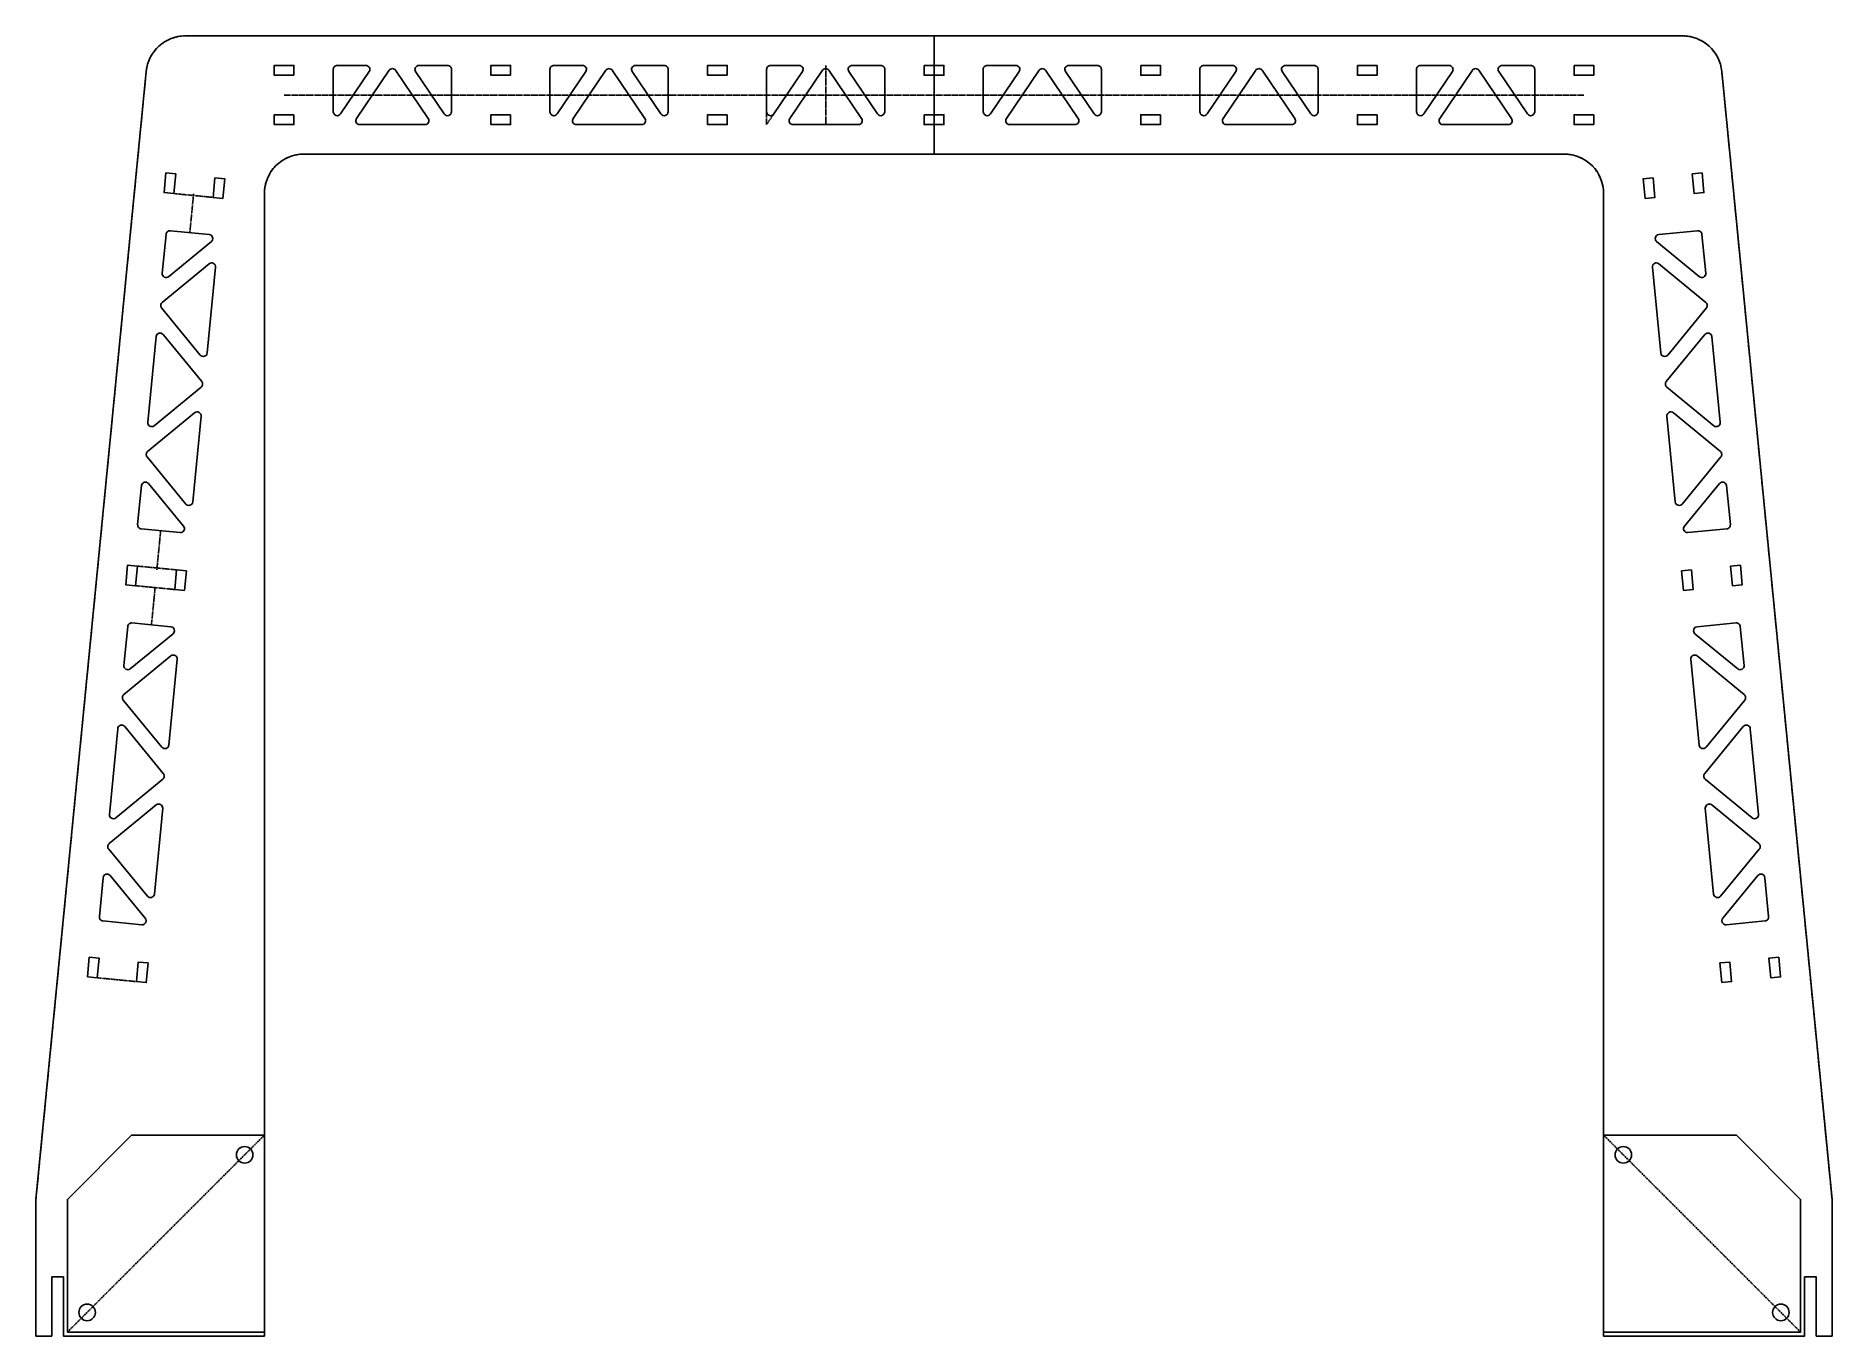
# Model space of a CAD drawing. Header units: millimetres. Extents: x -228 to 228, y -300 to 30.
import ezdxf

# ---------------------------------------------------------------- set-up
doc = ezdxf.new("R2010")
doc.units = ezdxf.units.MM
doc.linetypes.add('CHAIN', pattern=[0.7087, 0.4724, -0.0591, 0.1181, -0.0591])
doc.linetypes.add('DASHED', pattern=[0.2067, 0.1654, -0.0413])

msp = doc.modelspace()

# ---------------------------------------------------------------- linework, layer by layer
at = {"color": 181, "linetype": 'DASHED', "lineweight": 25, "true_color": 0xa666ff}
for p, q in [((-27.5, 22.5), (-27.5, 7.5)), ((0, 20), (0, 10)), ((-165, 15), (-110, 15)), ((-110, 15), (-55, 15)), ((-55, 15), (0, 15)), ((55, 15), (0, 15)), ((110, 15), (55, 15)), ((165, 15), (110, 15)), ((-42.5, 10.76), (-42.5, 7.5)), ((-42.5, 7.5), (-40.67, 10.2)), ((-192.98, -10.01), (-183.03, -10.98)), ((-188.93, -19.95), (-188.01, -10.5)), ((-188.01, -10.5), (-187.96, -10)), ((-197.3, -105.54), (-196.33, -95.59)), ((-202.23, -104.56), (-192.28, -105.53)), ((-202.72, -109.54), (-192.76, -110.51)), ((-198.67, -119.48), (-197.74, -110.02)), ((-212.45, -209.06), (-202.5, -210.03)), ((-220, -299), (-170, -249)), ((220, -299), (170, -249))]:
    msp.add_line(p, q, dxfattribs=at)
at = {"linetype": 'CHAIN', "flags": 128}
for points in [[(0, 0), (0, 30), (-190.05, 30, 0.385937), (-200, 20.97), (-228, -265.3), (-228, -300), (-224, -300), (-224, -285), (-221, -285), (-221, -300), (-170, -300), (-170, -10, -0.414214), (-160, 0)], [(0, 0), (160, 0, -0.414214), (170, -10), (170, -300), (221, -300), (221, -285), (224, -285), (224, -300), (228, -300), (228, -265.3), (200, 20.97, 0.385937), (190.05, 30), (0, 30)]]:
    msp.add_lwpolyline(points, format="xyb", close=True, dxfattribs=at)
for points in [[(0, 0), (-160, 0, 0.414214), (-170, -10), (-170, -300), (-221, -300), (-221, -285), (-224, -285), (-224, -300), (-228, -300), (-228, -265.3), (-200, 20.97, -0.385937), (-190.05, 30), (0, 30)], [(0, 0), (160, 0, -0.414214), (170, -10), (170, -300), (221, -300), (221, -285), (224, -285), (224, -300), (228, -300), (228, -265.3), (200, 20.97, 0.385937), (190.05, 30), (0, 30)], [(-42.5, 10.76), (-42.5, 21.5, -0.414214), (-41.5, 22.5), (-34.22, 22.5, -0.60164), (-33.39, 20.94), (-40.67, 10.2)]]:
    msp.add_lwpolyline(points, format="xyb")
for points in [[(-162.5, 20), (-162.5, 22.5), (-167.5, 22.5), (-167.5, 20)], [(-107.5, 20), (-107.5, 22.5), (-112.5, 22.5), (-112.5, 20)], [(-52.5, 20), (-52.5, 22.5), (-57.5, 22.5), (-57.5, 20)], [(-2.5, 22.5), (2.5, 22.5), (2.5, 20), (-2.5, 20)], [(52.5, 22.5), (57.5, 22.5), (57.5, 20), (52.5, 20)], [(107.5, 22.5), (112.5, 22.5), (112.5, 20), (107.5, 20)], [(162.5, 22.5), (167.5, 22.5), (167.5, 20), (162.5, 20)], [(-162.5, 10), (-167.5, 10), (-167.5, 7.5), (-162.5, 7.5)], [(-107.5, 10), (-112.5, 10), (-112.5, 7.5), (-107.5, 7.5)], [(-52.5, 10), (-57.5, 10), (-57.5, 7.5), (-52.5, 7.5)], [(-2.5, 10), (2.5, 10), (2.5, 7.5), (-2.5, 7.5)], [(57.5, 10), (52.5, 10), (52.5, 7.5), (57.5, 7.5)], [(112.5, 10), (107.5, 10), (107.5, 7.5), (112.5, 7.5)], [(167.5, 10), (162.5, 10), (162.5, 7.5), (167.5, 7.5)], [(-194.98, -4.79), (-192.5, -5.03), (-192.98, -10.01), (-195.47, -9.77)], [(-182.54, -6.01), (-180.06, -6.25), (-180.54, -11.23), (-183.03, -10.98)], [(182.54, -6.01), (180.06, -6.25), (180.54, -11.23), (183.03, -10.98)], [(192.5, -5.03), (194.98, -4.79), (195.47, -9.77), (192.98, -10.01)], [(-205.21, -109.29), (-202.72, -109.54), (-202.23, -104.56), (-204.72, -104.32)], [(204.72, -104.32), (202.23, -104.56), (202.72, -109.54), (205.21, -109.29)], [(-192.76, -110.51), (-190.28, -110.75), (-189.79, -105.78), (-192.28, -105.53)], [(192.76, -110.51), (190.28, -110.75), (189.79, -105.78), (192.28, -105.53)], [(-214.94, -208.82), (-212.45, -209.06), (-211.96, -204.08), (-214.45, -203.84)], [(-202.5, -210.03), (-200.01, -210.28), (-199.52, -205.3), (-202.01, -205.06)], [(200.01, -210.28), (199.52, -205.3), (202.01, -205.06), (202.5, -210.03)], [(214.45, -203.84), (211.96, -204.08), (212.45, -209.06), (214.94, -208.82)], [(-220, -265.3), (-220, -299), (-170, -299), (-170, -249), (-203.7, -249)], [(170, -299), (170, -249), (203.7, -249), (220, -265.3), (220, -299)]]:
    msp.add_lwpolyline(points, close=True)
for points in [[(-152.5, 21.5), (-152.5, 10.76, 0.739076), (-150.67, 10.2), (-143.39, 20.94, 0.60164), (-144.22, 22.5), (-151.5, 22.5, 0.414214)], [(-138.33, 21.28), (-146.61, 9.06, 0.60164), (-145.78, 7.5), (-129.22, 7.5, 0.60164), (-128.39, 9.06), (-136.67, 21.28, 0.530242)], [(-123.5, 22.5), (-130.78, 22.5, 0.60164), (-131.61, 20.94), (-124.33, 10.2, 0.739076), (-122.5, 10.76), (-122.5, 21.5, 0.414214)], [(-97.5, 21.5), (-97.5, 10.76, 0.739076), (-95.67, 10.2), (-88.39, 20.94, 0.60164), (-89.22, 22.5), (-96.5, 22.5, 0.414214)], [(-83.33, 21.28), (-91.61, 9.06, 0.60164), (-90.78, 7.5), (-74.22, 7.5, 0.60164), (-73.39, 9.06), (-81.67, 21.28, 0.530242)], [(-68.5, 22.5), (-75.78, 22.5, 0.60164), (-76.61, 20.94), (-69.33, 10.2, 0.739076), (-67.5, 10.76), (-67.5, 21.5, 0.414214)], [(-41.5, 22.5), (-34.22, 22.5, -0.60164), (-33.39, 20.94), (-40.67, 10.2, -0.739076), (-42.5, 10.76), (-42.5, 21.5, -0.414214)], [(-35.78, 7.5), (-19.22, 7.5, 0.60164), (-18.39, 9.06), (-26.67, 21.28, 0.530242), (-28.33, 21.28), (-36.61, 9.06, 0.60164)], [(-20.78, 22.5), (-13.5, 22.5, -0.414214), (-12.5, 21.5), (-12.5, 10.76, -0.739076), (-14.33, 10.2), (-21.61, 20.94, -0.60164)], [(12.5, 10.76), (12.5, 21.5, -0.414214), (13.5, 22.5), (20.78, 22.5, -0.60164), (21.61, 20.94), (14.33, 10.2, -0.739076)], [(26.67, 21.28), (18.39, 9.06, 0.60164), (19.22, 7.5), (35.78, 7.5, 0.60164), (36.61, 9.06), (28.33, 21.28, 0.530242)], [(33.39, 20.94), (40.67, 10.2, 0.739076), (42.5, 10.76), (42.5, 21.5, 0.414214), (41.5, 22.5), (34.22, 22.5, 0.60164)], [(67.5, 10.76), (67.5, 21.5, -0.414214), (68.5, 22.5), (75.78, 22.5, -0.60164), (76.61, 20.94), (69.33, 10.2, -0.739076)], [(73.39, 9.06), (81.67, 21.28, -0.530242), (83.33, 21.28), (91.61, 9.06, -0.60164), (90.78, 7.5), (74.22, 7.5, -0.60164)], [(88.39, 20.94), (95.67, 10.2, 0.739076), (97.5, 10.76), (97.5, 21.5, 0.414214), (96.5, 22.5), (89.22, 22.5, 0.60164)], [(122.5, 10.76), (122.5, 21.5, -0.414214), (123.5, 22.5), (130.78, 22.5, -0.60164), (131.61, 20.94), (124.33, 10.2, -0.739076)], [(128.39, 9.06), (136.67, 21.28, -0.530242), (138.33, 21.28), (146.61, 9.06, -0.60164), (145.78, 7.5), (129.22, 7.5, -0.60164)], [(143.39, 20.94), (150.67, 10.2, 0.739076), (152.5, 10.76), (152.5, 21.5, 0.414214), (151.5, 22.5), (144.22, 22.5, 0.60164)], [(-193.87, -19.47), (-183.99, -20.44, -0.668179), (-183.45, -22.2), (-194.3, -31.12, -0.668179), (-195.93, -30.25), (-194.96, -20.37, -0.414214)], [(183.45, -22.2), (194.3, -31.12, 0.668179), (195.93, -30.25), (194.96, -20.37, 0.414214), (193.87, -19.47), (183.99, -20.44, 0.668179)], [(-196.08, -39.05), (-186.27, -51, 0.668179), (-184.5, -50.46), (-182.37, -28.7, 0.668179), (-184, -27.83), (-195.94, -37.65, 0.414214)], [(184, -27.83), (195.94, -37.65, -0.414214), (196.08, -39.05), (186.27, -51, -0.668179), (184.5, -50.46), (182.37, -28.7, -0.668179)], [(-197.5, -46.31), (-199.63, -68.07, 0.668179), (-198, -68.94), (-186.06, -59.13, 0.414214), (-185.92, -57.72), (-195.73, -45.78, 0.668179)], [(195.73, -45.78), (185.92, -57.72, 0.414214), (186.06, -59.13), (198, -68.94, 0.668179), (199.63, -68.07), (197.5, -46.31, 0.668179)], [(-199.78, -76.87), (-189.97, -88.81, 0.668179), (-188.2, -88.28), (-186.07, -66.52, 0.668179), (-187.7, -65.65), (-199.64, -75.47, 0.414214)], [(187.7, -65.65), (199.64, -75.47, -0.414214), (199.78, -76.87), (189.97, -88.81, -0.668179), (188.2, -88.28), (186.07, -66.52, -0.668179)], [(-201.2, -84.13), (-202.17, -94.02, 0.414214), (-201.27, -95.11), (-191.39, -96.07, 0.668179), (-190.52, -94.44), (-199.43, -83.6, 0.668179)], [(199.43, -83.6), (190.52, -94.44, 0.668179), (191.39, -96.07), (201.27, -95.11, 0.414214), (202.17, -94.02), (201.2, -84.13, 0.668179)], [(-204.04, -130.64), (-193.19, -121.73, 0.668179), (-193.72, -119.96), (-203.61, -118.99, 0.414214), (-204.7, -119.89), (-205.67, -129.77, 0.668179)], [(193.72, -119.96), (203.61, -118.99, -0.414214), (204.7, -119.89), (205.67, -129.77, -0.668179), (204.04, -130.64), (193.19, -121.73, -0.668179)], [(-196, -150.52), (-205.82, -138.58, -0.414214), (-205.68, -137.17), (-193.74, -127.36, -0.668179), (-192.11, -128.23), (-194.24, -149.98, -0.668179)], [(193.74, -127.36), (205.68, -137.17, -0.414214), (205.82, -138.58), (196, -150.52, -0.668179), (194.24, -149.98), (192.11, -128.23, -0.668179)], [(-207.73, -168.46), (-195.79, -158.65, 0.414214), (-195.66, -157.24), (-205.47, -145.3, 0.668179), (-207.24, -145.84), (-209.36, -167.59, 0.668179)], [(205.47, -145.3), (195.66, -157.24, 0.414214), (195.79, -158.65), (207.73, -168.46, 0.668179), (209.36, -167.59), (207.24, -145.84, 0.668179)], [(-199.7, -188.34), (-209.52, -176.4, -0.414214), (-209.38, -174.99), (-197.44, -165.18, -0.668179), (-195.81, -166.05), (-197.93, -187.8, -0.668179)], [(197.44, -165.18), (209.38, -174.99, -0.414214), (209.52, -176.4), (199.7, -188.34, -0.668179), (197.93, -187.8), (195.81, -166.05, -0.668179)], [(-211, -194.63), (-201.12, -195.6, 0.668179), (-200.25, -193.97), (-209.17, -183.12, 0.668179), (-210.94, -183.66), (-211.9, -193.54, 0.414214)], [(201.12, -195.6), (211, -194.63, 0.414214), (211.9, -193.54), (210.94, -183.66, 0.668179), (209.17, -183.12), (200.25, -193.97, 0.668179)]]:
    msp.add_lwpolyline(points, format="xyb", close=True)
for points in [[(-202.72, -109.54), (-205.21, -109.29), (-204.72, -104.32), (-202.23, -104.56)], [(-192.28, -105.53), (-189.79, -105.78), (-190.28, -110.75), (-192.76, -110.51)], [(-220, -299), (-220, -265.3), (-203.7, -249), (-170, -249)], [(220, -299), (220, -265.3), (203.7, -249), (170, -249)]]:
    msp.add_lwpolyline(points)
for centre in [(-175, -254), (175, -254), (-215, -294), (215, -294)]:
    msp.add_circle(centre, 2.1)

doc.saveas('drawing.dxf')
